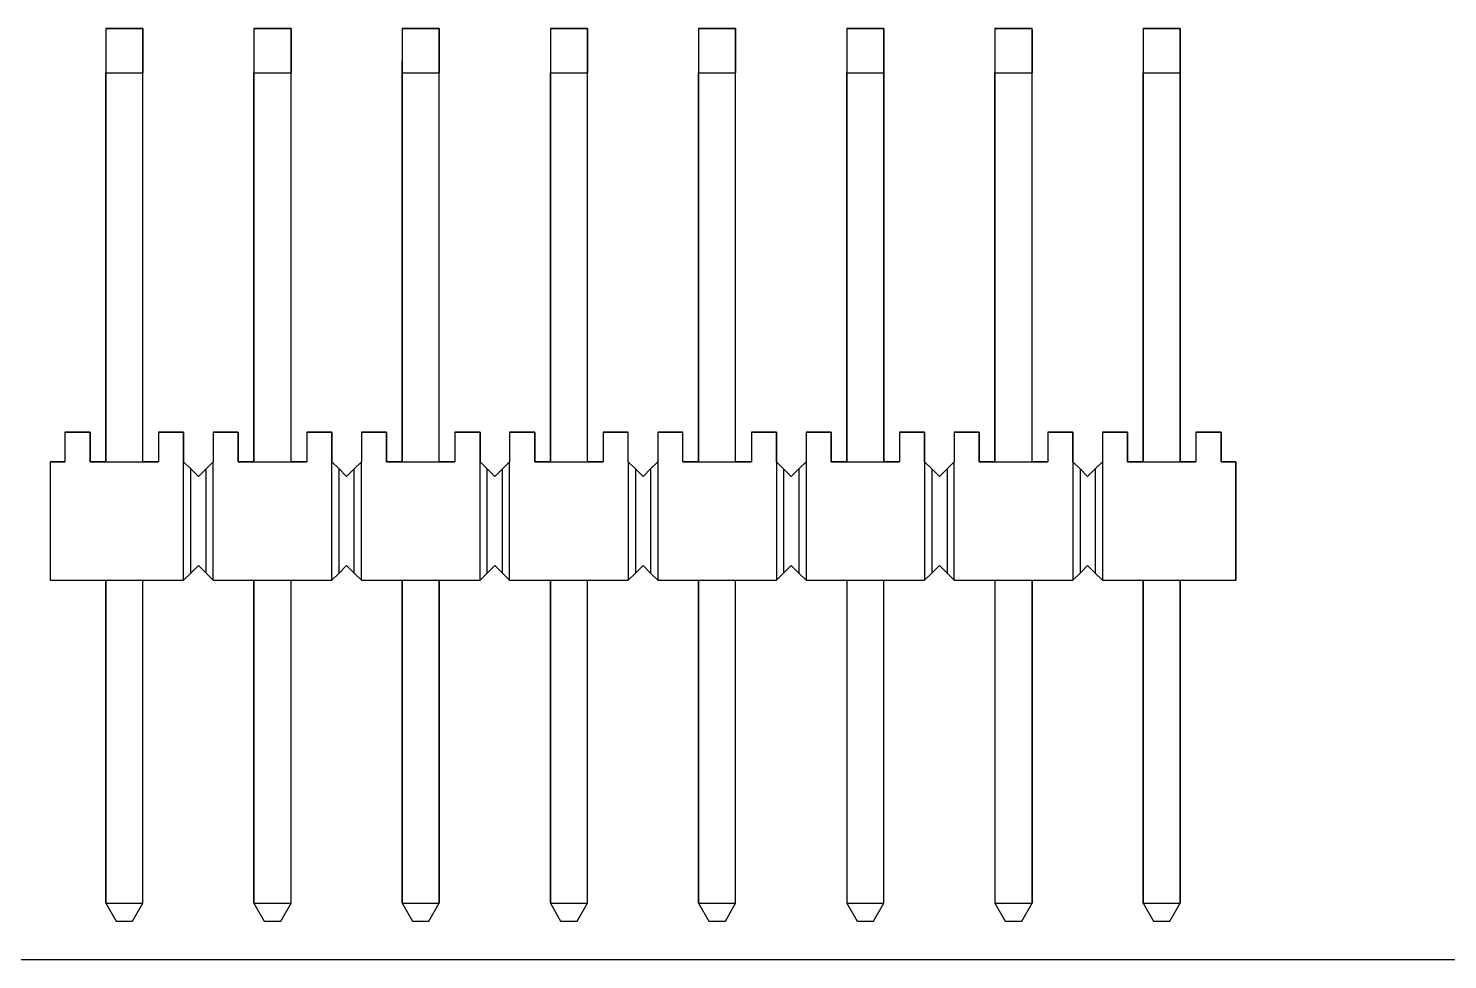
# Model space of a CAD drawing. Header units: inches. Extents: x -969 to 2045, y -594 to 12.
# Drawn here: x 1218.98 to 1243.3, y -302.13 to -286.16 of the extents above; entities that cross this region are included whole.
import ezdxf

# ---------------------------------------------------------------- set-up
doc = ezdxf.new("R2010")
doc.units = ezdxf.units.IN
doc.header["$MEASUREMENT"] = 0

msp = doc.modelspace()

# ---------------------------------------------------------------- linework, layer by layer
at = {"color": 7, "lineweight": 30}
for p, q in [((1220.938, -286.161), (1220.303, -286.161)), ((1220.303, -286.161), (1220.303, -286.923)), ((1220.303, -286.161), (1220.303, -286.187)), ((1220.303, -286.161), (1220.938, -286.161)), ((1220.938, -286.161), (1220.303, -286.161)), ((1220.303, -286.161), (1220.303, -286.923)), ((1220.303, -286.161), (1220.303, -286.187)), ((1220.303, -286.161), (1220.938, -286.161)), ((1220.303, -286.187), (1220.303, -286.263)), ((1220.303, -286.187), (1220.303, -286.263)), ((1220.303, -286.263), (1220.303, -286.385)), ((1220.303, -286.263), (1220.303, -286.385)), ((1220.938, -286.923), (1220.938, -286.161)), ((1220.938, -286.161), (1220.938, -286.187)), ((1220.938, -286.923), (1220.938, -286.161)), ((1220.938, -286.161), (1220.938, -286.187)), ((1220.938, -286.187), (1220.938, -286.263)), ((1220.938, -286.187), (1220.938, -286.263)), ((1220.938, -286.263), (1220.938, -286.385)), ((1220.938, -286.263), (1220.938, -286.385)), ((1223.478, -286.161), (1222.843, -286.161)), ((1222.843, -286.161), (1222.843, -286.923)), ((1222.843, -286.161), (1223.478, -286.161)), ((1222.843, -286.161), (1222.843, -286.187)), ((1223.478, -286.161), (1222.843, -286.161)), ((1222.843, -286.161), (1222.843, -286.923)), ((1222.843, -286.161), (1223.478, -286.161)), ((1222.843, -286.161), (1222.843, -286.187)), ((1222.843, -286.187), (1222.843, -286.263)), ((1222.843, -286.187), (1222.843, -286.263)), ((1222.843, -286.263), (1222.843, -286.385)), ((1222.843, -286.263), (1222.843, -286.385)), ((1223.478, -286.923), (1223.478, -286.161)), ((1223.478, -286.161), (1223.478, -286.187)), ((1223.478, -286.923), (1223.478, -286.161)), ((1223.478, -286.161), (1223.478, -286.187)), ((1223.478, -286.187), (1223.478, -286.263)), ((1223.478, -286.187), (1223.478, -286.263)), ((1223.478, -286.263), (1223.478, -286.385)), ((1223.478, -286.263), (1223.478, -286.385)), ((1226.018, -286.161), (1225.383, -286.161)), ((1225.383, -286.161), (1225.383, -286.726)), ((1225.383, -286.161), (1226.018, -286.161)), ((1225.383, -286.161), (1225.383, -286.187)), ((1226.018, -286.161), (1225.383, -286.161)), ((1225.383, -286.161), (1225.383, -286.726)), ((1225.383, -286.161), (1226.018, -286.161)), ((1225.383, -286.161), (1225.383, -286.187)), ((1225.383, -286.187), (1225.383, -286.263)), ((1225.383, -286.187), (1225.383, -286.263)), ((1225.383, -286.263), (1225.383, -286.385)), ((1225.383, -286.263), (1225.383, -286.385)), ((1226.018, -286.923), (1226.018, -286.161)), ((1226.018, -286.161), (1226.018, -286.187)), ((1226.018, -286.923), (1226.018, -286.161)), ((1226.018, -286.161), (1226.018, -286.187)), ((1226.018, -286.187), (1226.018, -286.263)), ((1226.018, -286.187), (1226.018, -286.263)), ((1226.018, -286.263), (1226.018, -286.385)), ((1226.018, -286.263), (1226.018, -286.385)), ((1228.558, -286.161), (1227.923, -286.161)), ((1227.923, -286.161), (1227.923, -286.923)), ((1227.923, -286.161), (1228.558, -286.161)), ((1227.923, -286.161), (1227.923, -286.187)), ((1228.558, -286.161), (1227.923, -286.161)), ((1227.923, -286.161), (1227.923, -286.923)), ((1227.923, -286.161), (1228.558, -286.161)), ((1227.923, -286.161), (1227.923, -286.187)), ((1227.923, -286.187), (1227.923, -286.263)), ((1227.923, -286.187), (1227.923, -286.263)), ((1227.923, -286.263), (1227.923, -286.385)), ((1227.923, -286.263), (1227.923, -286.385)), ((1228.558, -286.923), (1228.558, -286.161)), ((1228.558, -286.161), (1228.558, -286.187)), ((1228.558, -286.923), (1228.558, -286.161)), ((1228.558, -286.161), (1228.558, -286.187)), ((1228.558, -286.187), (1228.558, -286.263)), ((1228.558, -286.187), (1228.558, -286.263)), ((1228.558, -286.263), (1228.558, -286.385)), ((1228.558, -286.263), (1228.558, -286.385)), ((1231.098, -286.161), (1230.463, -286.161)), ((1230.463, -286.161), (1230.463, -286.923)), ((1230.463, -286.161), (1231.098, -286.161)), ((1230.463, -286.161), (1230.463, -286.187)), ((1231.098, -286.161), (1230.463, -286.161)), ((1230.463, -286.161), (1230.463, -286.923)), ((1230.463, -286.161), (1231.098, -286.161)), ((1230.463, -286.161), (1230.463, -286.187)), ((1230.463, -286.187), (1230.463, -286.542)), ((1230.463, -286.187), (1230.463, -286.263)), ((1230.463, -286.187), (1230.463, -286.542)), ((1230.463, -286.187), (1230.463, -286.263)), ((1230.463, -286.263), (1230.463, -286.385)), ((1230.463, -286.263), (1230.463, -286.385)), ((1231.098, -286.923), (1231.098, -286.161)), ((1231.098, -286.161), (1231.098, -286.187)), ((1231.098, -286.923), (1231.098, -286.161)), ((1231.098, -286.161), (1231.098, -286.187)), ((1231.098, -286.187), (1231.098, -286.263)), ((1231.098, -286.187), (1231.098, -286.542)), ((1231.098, -286.187), (1231.098, -286.263)), ((1231.098, -286.187), (1231.098, -286.542)), ((1231.098, -286.263), (1231.098, -286.385)), ((1231.098, -286.263), (1231.098, -286.385)), ((1233.638, -286.161), (1233.003, -286.161)), ((1233.003, -286.161), (1233.003, -286.923)), ((1233.003, -286.161), (1233.638, -286.161)), ((1233.003, -286.161), (1233.003, -286.187)), ((1233.638, -286.161), (1233.003, -286.161)), ((1233.003, -286.161), (1233.003, -286.923)), ((1233.003, -286.161), (1233.638, -286.161)), ((1233.003, -286.161), (1233.003, -286.187)), ((1233.003, -286.187), (1233.003, -286.263)), ((1233.003, -286.187), (1233.003, -286.263)), ((1233.003, -286.263), (1233.003, -286.385)), ((1233.003, -286.263), (1233.003, -286.385)), ((1233.638, -286.923), (1233.638, -286.161)), ((1233.638, -286.161), (1233.638, -286.187)), ((1233.638, -286.923), (1233.638, -286.161)), ((1233.638, -286.161), (1233.638, -286.187)), ((1233.638, -286.187), (1233.638, -286.263)), ((1233.638, -286.187), (1233.638, -286.263)), ((1233.638, -286.263), (1233.638, -286.385)), ((1233.638, -286.263), (1233.638, -286.385)), ((1236.178, -286.161), (1235.543, -286.161)), ((1235.543, -286.161), (1235.543, -286.923)), ((1235.543, -286.161), (1236.178, -286.161)), ((1235.543, -286.161), (1235.543, -286.187)), ((1236.178, -286.161), (1235.543, -286.161)), ((1235.543, -286.161), (1235.543, -286.923)), ((1235.543, -286.161), (1236.178, -286.161)), ((1235.543, -286.161), (1235.543, -286.187)), ((1235.543, -286.187), (1235.543, -286.263)), ((1235.543, -286.187), (1235.543, -286.263)), ((1235.543, -286.263), (1235.543, -286.385)), ((1235.543, -286.263), (1235.543, -286.385)), ((1236.178, -286.187), (1236.178, -286.161)), ((1236.178, -286.187), (1236.178, -286.161)), ((1236.178, -286.187), (1236.178, -286.161)), ((1236.178, -286.187), (1236.178, -286.161)), ((1236.178, -286.923), (1236.178, -286.187)), ((1236.178, -286.187), (1236.178, -286.263)), ((1236.178, -286.923), (1236.178, -286.187)), ((1236.178, -286.187), (1236.178, -286.263)), ((1236.178, -286.263), (1236.178, -286.385)), ((1236.178, -286.263), (1236.178, -286.385)), ((1238.718, -286.161), (1238.083, -286.161)), ((1238.083, -286.161), (1238.083, -286.923)), ((1238.083, -286.161), (1238.718, -286.161)), ((1238.083, -286.161), (1238.083, -286.187)), ((1238.718, -286.161), (1238.083, -286.161)), ((1238.083, -286.161), (1238.083, -286.923)), ((1238.083, -286.161), (1238.718, -286.161)), ((1238.083, -286.161), (1238.083, -286.187)), ((1238.083, -286.187), (1238.083, -286.263)), ((1238.083, -286.187), (1238.083, -286.263)), ((1238.083, -286.263), (1238.083, -286.385)), ((1238.083, -286.263), (1238.083, -286.385)), ((1238.718, -286.923), (1238.718, -286.161)), ((1238.718, -286.161), (1238.718, -286.187)), ((1238.718, -286.923), (1238.718, -286.161)), ((1238.718, -286.161), (1238.718, -286.187)), ((1238.718, -286.187), (1238.718, -286.263)), ((1238.718, -286.187), (1238.718, -286.263)), ((1238.718, -286.263), (1238.718, -286.385)), ((1238.718, -286.263), (1238.718, -286.385)), ((1220.303, -286.385), (1220.303, -286.542)), ((1220.303, -286.385), (1220.303, -286.542)), ((1220.938, -286.385), (1220.938, -286.542)), ((1220.938, -286.385), (1220.938, -286.542)), ((1222.843, -286.385), (1222.843, -286.542)), ((1222.843, -286.385), (1222.843, -286.542)), ((1223.478, -286.385), (1223.478, -286.542)), ((1223.478, -286.385), (1223.478, -286.542)), ((1225.383, -286.385), (1225.383, -286.542)), ((1225.383, -286.385), (1225.383, -286.542)), ((1226.018, -286.385), (1226.018, -286.542)), ((1226.018, -286.385), (1226.018, -286.542)), ((1227.923, -286.385), (1227.923, -286.542)), ((1227.923, -286.385), (1227.923, -286.542)), ((1228.558, -286.385), (1228.558, -286.542)), ((1228.558, -286.385), (1228.558, -286.542)), ((1230.463, -286.385), (1230.463, -286.542)), ((1230.463, -286.385), (1230.463, -286.542)), ((1231.098, -286.385), (1231.098, -286.542)), ((1231.098, -286.385), (1231.098, -286.542)), ((1233.003, -286.385), (1233.003, -286.542)), ((1233.003, -286.385), (1233.003, -286.542)), ((1233.638, -286.385), (1233.638, -286.542)), ((1233.638, -286.385), (1233.638, -286.542)), ((1235.543, -286.385), (1235.543, -286.542)), ((1235.543, -286.385), (1235.543, -286.542)), ((1236.178, -286.385), (1236.178, -286.542)), ((1236.178, -286.385), (1236.178, -286.542)), ((1238.083, -286.385), (1238.083, -286.542)), ((1238.083, -286.385), (1238.083, -286.542)), ((1238.718, -286.385), (1238.718, -286.542)), ((1238.718, -286.385), (1238.718, -286.542)), ((1220.303, -286.542), (1220.303, -286.726)), ((1220.303, -286.542), (1220.303, -286.726)), ((1220.303, -286.726), (1220.303, -286.923)), ((1220.303, -286.726), (1220.303, -286.923)), ((1220.938, -286.542), (1220.938, -286.726)), ((1220.938, -286.542), (1220.938, -286.726)), ((1220.938, -286.726), (1220.938, -286.923)), ((1220.938, -286.726), (1220.938, -286.923)), ((1222.843, -286.542), (1222.843, -286.726)), ((1222.843, -286.542), (1222.843, -286.726)), ((1222.843, -286.726), (1222.843, -286.923)), ((1222.843, -286.726), (1222.843, -286.923)), ((1223.478, -286.542), (1223.478, -286.726)), ((1223.478, -286.542), (1223.478, -286.726)), ((1223.478, -286.726), (1223.478, -286.923)), ((1223.478, -286.726), (1223.478, -286.923)), ((1225.383, -286.542), (1225.383, -286.726)), ((1225.383, -286.542), (1225.383, -286.726)), ((1225.383, -286.726), (1225.383, -286.923)), ((1225.383, -286.923), (1225.383, -286.726)), ((1225.383, -286.726), (1225.383, -286.923)), ((1225.383, -286.923), (1225.383, -286.726)), ((1226.018, -286.542), (1226.018, -286.726)), ((1226.018, -286.542), (1226.018, -286.726)), ((1226.018, -286.726), (1226.018, -286.923)), ((1226.018, -286.726), (1226.018, -286.923)), ((1227.923, -286.542), (1227.923, -286.726)), ((1227.923, -286.542), (1227.923, -286.726)), ((1227.923, -286.726), (1227.923, -286.923)), ((1227.923, -286.726), (1227.923, -286.923)), ((1228.558, -286.542), (1228.558, -286.726)), ((1228.558, -286.542), (1228.558, -286.726)), ((1228.558, -286.726), (1228.558, -286.923)), ((1228.558, -286.726), (1228.558, -286.923)), ((1230.463, -286.542), (1230.463, -286.726)), ((1230.463, -286.542), (1230.463, -286.726)), ((1230.463, -286.726), (1230.463, -286.923)), ((1230.463, -286.726), (1230.463, -286.923)), ((1231.098, -286.542), (1231.098, -286.726)), ((1231.098, -286.542), (1231.098, -286.726)), ((1231.098, -286.726), (1231.098, -286.923)), ((1231.098, -286.726), (1231.098, -286.923)), ((1233.003, -286.542), (1233.003, -286.726)), ((1233.003, -286.542), (1233.003, -286.726)), ((1233.003, -286.726), (1233.003, -286.923)), ((1233.003, -286.726), (1233.003, -286.923)), ((1233.638, -286.542), (1233.638, -286.726)), ((1233.638, -286.542), (1233.638, -286.726)), ((1233.638, -286.726), (1233.638, -286.923)), ((1233.638, -286.726), (1233.638, -286.923)), ((1235.543, -286.542), (1235.543, -286.726)), ((1235.543, -286.542), (1235.543, -286.726)), ((1235.543, -286.726), (1235.543, -286.923)), ((1235.543, -286.726), (1235.543, -286.923)), ((1236.178, -286.542), (1236.178, -286.726)), ((1236.178, -286.542), (1236.178, -286.726)), ((1236.178, -286.726), (1236.178, -286.923)), ((1236.178, -286.726), (1236.178, -286.923)), ((1238.083, -286.542), (1238.083, -286.726)), ((1238.083, -286.542), (1238.083, -286.726)), ((1238.083, -286.726), (1238.083, -286.923)), ((1238.083, -286.726), (1238.083, -286.923)), ((1238.718, -286.542), (1238.718, -286.726)), ((1238.718, -286.542), (1238.718, -286.726)), ((1238.718, -286.726), (1238.718, -286.923)), ((1238.718, -286.726), (1238.718, -286.923)), ((1220.303, -286.923), (1220.303, -293.591)), ((1220.303, -293.591), (1220.303, -286.923)), ((1220.303, -286.923), (1220.938, -286.923)), ((1220.303, -286.923), (1220.303, -293.591)), ((1220.303, -293.591), (1220.303, -286.923)), ((1220.303, -286.923), (1220.938, -286.923)), ((1220.938, -293.591), (1220.938, -286.923)), ((1220.938, -293.591), (1220.938, -286.923)), ((1220.938, -293.591), (1220.938, -286.923)), ((1220.938, -293.591), (1220.938, -286.923)), ((1222.843, -286.923), (1222.843, -293.591)), ((1222.843, -293.591), (1222.843, -286.923)), ((1222.843, -286.923), (1223.478, -286.923)), ((1222.843, -286.923), (1222.843, -293.591)), ((1222.843, -293.591), (1222.843, -286.923)), ((1222.843, -286.923), (1223.478, -286.923)), ((1223.478, -293.591), (1223.478, -286.923)), ((1223.478, -293.591), (1223.478, -286.923)), ((1223.478, -293.591), (1223.478, -286.923)), ((1223.478, -293.591), (1223.478, -286.923)), ((1225.383, -286.923), (1225.383, -293.591)), ((1225.383, -293.591), (1225.383, -286.923)), ((1225.383, -286.923), (1226.018, -286.923)), ((1225.383, -286.923), (1225.383, -293.591)), ((1225.383, -293.591), (1225.383, -286.923)), ((1225.383, -286.923), (1226.018, -286.923)), ((1226.018, -293.591), (1226.018, -286.923)), ((1226.018, -293.591), (1226.018, -286.923)), ((1226.018, -293.591), (1226.018, -286.923)), ((1226.018, -293.591), (1226.018, -286.923)), ((1227.923, -286.923), (1227.923, -293.591)), ((1227.923, -293.591), (1227.923, -286.923)), ((1227.923, -286.923), (1228.558, -286.923)), ((1227.923, -286.923), (1227.923, -293.591)), ((1227.923, -293.591), (1227.923, -286.923)), ((1227.923, -286.923), (1228.558, -286.923)), ((1228.558, -293.591), (1228.558, -286.923)), ((1228.558, -293.591), (1228.558, -286.923)), ((1228.558, -293.591), (1228.558, -286.923)), ((1228.558, -293.591), (1228.558, -286.923)), ((1230.463, -286.923), (1230.463, -293.591)), ((1230.463, -293.591), (1230.463, -286.923)), ((1230.463, -286.923), (1231.098, -286.923)), ((1230.463, -286.923), (1230.463, -293.591)), ((1230.463, -293.591), (1230.463, -286.923)), ((1230.463, -286.923), (1231.098, -286.923)), ((1231.098, -293.591), (1231.098, -286.923)), ((1231.098, -293.591), (1231.098, -286.923)), ((1231.098, -293.591), (1231.098, -286.923)), ((1231.098, -293.591), (1231.098, -286.923)), ((1233.003, -286.923), (1233.003, -293.591)), ((1233.003, -293.591), (1233.003, -286.923)), ((1233.003, -286.923), (1233.638, -286.923)), ((1233.003, -286.923), (1233.003, -293.591)), ((1233.003, -293.591), (1233.003, -286.923)), ((1233.003, -286.923), (1233.638, -286.923)), ((1233.638, -293.591), (1233.638, -286.923)), ((1233.638, -286.923), (1233.638, -293.591)), ((1233.638, -293.591), (1233.638, -286.923)), ((1233.638, -286.923), (1233.638, -293.591)), ((1235.543, -286.923), (1235.543, -293.591)), ((1235.543, -293.591), (1235.543, -286.923)), ((1235.543, -286.923), (1236.178, -286.923)), ((1235.543, -286.923), (1235.543, -293.591)), ((1235.543, -293.591), (1235.543, -286.923)), ((1235.543, -286.923), (1236.178, -286.923)), ((1236.178, -293.591), (1236.178, -286.923)), ((1236.178, -293.591), (1236.178, -286.923)), ((1236.178, -293.591), (1236.178, -286.923)), ((1236.178, -293.591), (1236.178, -286.923)), ((1238.083, -286.923), (1238.083, -293.591)), ((1238.083, -293.591), (1238.083, -286.923)), ((1238.083, -286.923), (1238.718, -286.923)), ((1238.083, -286.923), (1238.083, -293.591)), ((1238.083, -293.591), (1238.083, -286.923)), ((1238.083, -286.923), (1238.718, -286.923)), ((1238.718, -293.591), (1238.718, -286.923)), ((1238.718, -286.923), (1238.718, -293.591)), ((1238.718, -293.591), (1238.718, -286.923)), ((1238.718, -286.923), (1238.718, -293.591)), ((1220.034, -293.083), (1219.602, -293.083)), ((1219.602, -293.083), (1219.602, -293.591)), ((1219.602, -293.083), (1220.034, -293.083)), ((1219.602, -293.083), (1219.602, -293.591)), ((1220.034, -293.083), (1219.602, -293.083)), ((1219.602, -293.083), (1219.602, -293.591)), ((1219.602, -293.083), (1220.034, -293.083)), ((1219.602, -293.083), (1219.602, -293.591)), ((1220.034, -293.591), (1220.034, -293.083)), ((1220.034, -293.083), (1220.034, -293.591)), ((1220.034, -293.591), (1220.034, -293.083)), ((1220.034, -293.083), (1220.034, -293.591)), ((1221.637, -293.083), (1221.208, -293.083)), ((1221.208, -293.083), (1221.208, -293.591)), ((1221.208, -293.083), (1221.208, -293.591)), ((1221.208, -293.083), (1221.637, -293.083)), ((1221.637, -293.083), (1221.208, -293.083)), ((1221.208, -293.083), (1221.208, -293.591)), ((1221.208, -293.083), (1221.208, -293.591)), ((1221.208, -293.083), (1221.637, -293.083)), ((1221.637, -293.591), (1221.637, -293.083)), ((1221.637, -293.083), (1221.637, -293.591)), ((1221.637, -293.591), (1221.637, -293.083)), ((1221.637, -293.083), (1221.637, -293.591)), ((1222.574, -293.083), (1222.145, -293.083)), ((1222.145, -293.083), (1222.145, -293.591)), ((1222.145, -293.083), (1222.145, -293.591)), ((1222.145, -293.083), (1222.574, -293.083)), ((1222.574, -293.083), (1222.145, -293.083)), ((1222.145, -293.083), (1222.145, -293.591)), ((1222.145, -293.083), (1222.145, -293.591)), ((1222.145, -293.083), (1222.574, -293.083)), ((1222.574, -293.591), (1222.574, -293.083)), ((1222.574, -293.083), (1222.574, -293.591)), ((1222.574, -293.591), (1222.574, -293.083)), ((1222.574, -293.083), (1222.574, -293.591)), ((1224.177, -293.083), (1223.748, -293.083)), ((1223.748, -293.083), (1223.748, -293.591)), ((1223.748, -293.083), (1224.177, -293.083)), ((1223.748, -293.083), (1223.748, -293.591)), ((1224.177, -293.083), (1223.748, -293.083)), ((1223.748, -293.083), (1223.748, -293.591)), ((1223.748, -293.083), (1224.177, -293.083)), ((1223.748, -293.083), (1223.748, -293.591)), ((1224.177, -293.591), (1224.177, -293.083)), ((1224.177, -293.083), (1224.177, -293.591)), ((1224.177, -293.591), (1224.177, -293.083)), ((1224.177, -293.083), (1224.177, -293.591)), ((1225.114, -293.083), (1224.685, -293.083)), ((1224.685, -293.083), (1224.685, -293.591)), ((1224.685, -293.083), (1224.685, -293.591)), ((1224.685, -293.083), (1225.114, -293.083)), ((1225.114, -293.083), (1224.685, -293.083)), ((1224.685, -293.083), (1224.685, -293.591)), ((1224.685, -293.083), (1224.685, -293.591)), ((1224.685, -293.083), (1225.114, -293.083)), ((1225.114, -293.591), (1225.114, -293.083)), ((1225.114, -293.083), (1225.114, -293.591)), ((1225.114, -293.591), (1225.114, -293.083)), ((1225.114, -293.083), (1225.114, -293.591)), ((1226.717, -293.083), (1226.288, -293.083)), ((1226.288, -293.083), (1226.288, -293.591)), ((1226.288, -293.083), (1226.717, -293.083)), ((1226.288, -293.083), (1226.288, -293.591)), ((1226.717, -293.083), (1226.288, -293.083)), ((1226.288, -293.083), (1226.288, -293.591)), ((1226.288, -293.083), (1226.717, -293.083)), ((1226.288, -293.083), (1226.288, -293.591)), ((1226.717, -293.591), (1226.717, -293.083)), ((1226.717, -293.083), (1226.717, -293.591)), ((1226.717, -293.591), (1226.717, -293.083)), ((1226.717, -293.083), (1226.717, -293.591)), ((1227.654, -293.083), (1227.225, -293.083)), ((1227.225, -293.083), (1227.225, -293.591)), ((1227.225, -293.083), (1227.225, -293.591)), ((1227.225, -293.083), (1227.654, -293.083)), ((1227.654, -293.083), (1227.225, -293.083)), ((1227.225, -293.083), (1227.225, -293.591)), ((1227.225, -293.083), (1227.225, -293.591)), ((1227.225, -293.083), (1227.654, -293.083)), ((1227.654, -293.591), (1227.654, -293.083)), ((1227.654, -293.083), (1227.654, -293.591)), ((1227.654, -293.591), (1227.654, -293.083)), ((1227.654, -293.083), (1227.654, -293.591)), ((1229.257, -293.083), (1228.828, -293.083)), ((1228.828, -293.083), (1228.828, -293.591)), ((1228.828, -293.083), (1229.257, -293.083)), ((1228.828, -293.083), (1228.828, -293.591)), ((1229.257, -293.083), (1228.828, -293.083)), ((1228.828, -293.083), (1228.828, -293.591)), ((1228.828, -293.083), (1229.257, -293.083)), ((1228.828, -293.083), (1228.828, -293.591)), ((1229.257, -293.591), (1229.257, -293.083)), ((1229.257, -293.591), (1229.257, -293.083)), ((1229.257, -293.591), (1229.257, -293.083)), ((1229.257, -293.591), (1229.257, -293.083)), ((1230.194, -293.083), (1229.765, -293.083)), ((1229.765, -293.083), (1229.765, -293.591)), ((1229.765, -293.083), (1230.194, -293.083)), ((1229.765, -293.083), (1229.765, -293.591)), ((1230.194, -293.083), (1229.765, -293.083)), ((1229.765, -293.083), (1229.765, -293.591)), ((1229.765, -293.083), (1230.194, -293.083)), ((1229.765, -293.083), (1229.765, -293.591)), ((1230.194, -293.591), (1230.194, -293.083)), ((1230.194, -293.591), (1230.194, -293.083)), ((1230.194, -293.591), (1230.194, -293.083)), ((1230.194, -293.591), (1230.194, -293.083)), ((1231.797, -293.083), (1231.368, -293.083)), ((1231.368, -293.083), (1231.368, -293.591)), ((1231.368, -293.083), (1231.797, -293.083)), ((1231.368, -293.083), (1231.368, -293.591)), ((1231.797, -293.083), (1231.368, -293.083)), ((1231.368, -293.083), (1231.368, -293.591)), ((1231.368, -293.083), (1231.797, -293.083)), ((1231.368, -293.083), (1231.368, -293.591)), ((1231.797, -293.591), (1231.797, -293.083)), ((1231.797, -293.083), (1231.797, -293.591)), ((1231.797, -293.591), (1231.797, -293.083)), ((1231.797, -293.083), (1231.797, -293.591)), ((1232.734, -293.083), (1232.305, -293.083)), ((1232.305, -293.083), (1232.305, -293.591)), ((1232.305, -293.083), (1232.734, -293.083)), ((1232.305, -293.083), (1232.305, -293.591)), ((1232.734, -293.083), (1232.305, -293.083)), ((1232.305, -293.083), (1232.305, -293.591)), ((1232.305, -293.083), (1232.734, -293.083)), ((1232.305, -293.083), (1232.305, -293.591)), ((1232.734, -293.591), (1232.734, -293.083)), ((1232.734, -293.083), (1232.734, -293.591)), ((1232.734, -293.591), (1232.734, -293.083)), ((1232.734, -293.083), (1232.734, -293.591)), ((1234.337, -293.083), (1233.908, -293.083)), ((1233.908, -293.083), (1233.908, -293.591)), ((1233.908, -293.083), (1234.337, -293.083)), ((1233.908, -293.083), (1233.908, -293.591)), ((1234.337, -293.083), (1233.908, -293.083)), ((1233.908, -293.083), (1233.908, -293.591)), ((1233.908, -293.083), (1234.337, -293.083)), ((1233.908, -293.083), (1233.908, -293.591)), ((1234.337, -293.591), (1234.337, -293.083)), ((1234.337, -293.083), (1234.337, -293.591)), ((1234.337, -293.591), (1234.337, -293.083)), ((1234.337, -293.083), (1234.337, -293.591)), ((1235.274, -293.083), (1234.845, -293.083)), ((1234.845, -293.083), (1234.845, -293.591)), ((1234.845, -293.083), (1235.274, -293.083)), ((1234.845, -293.083), (1234.845, -293.591)), ((1235.274, -293.083), (1234.845, -293.083)), ((1234.845, -293.083), (1234.845, -293.591)), ((1234.845, -293.083), (1235.274, -293.083)), ((1234.845, -293.083), (1234.845, -293.591)), ((1235.274, -293.591), (1235.274, -293.083)), ((1235.274, -293.083), (1235.274, -293.591)), ((1235.274, -293.591), (1235.274, -293.083)), ((1235.274, -293.083), (1235.274, -293.591)), ((1236.877, -293.083), (1236.448, -293.083)), ((1236.448, -293.083), (1236.448, -293.591)), ((1236.448, -293.083), (1236.877, -293.083)), ((1236.448, -293.083), (1236.448, -293.591)), ((1236.877, -293.083), (1236.448, -293.083)), ((1236.448, -293.083), (1236.448, -293.591)), ((1236.448, -293.083), (1236.877, -293.083)), ((1236.448, -293.083), (1236.448, -293.591)), ((1236.877, -293.591), (1236.877, -293.083)), ((1236.877, -293.083), (1236.877, -293.591)), ((1236.877, -293.591), (1236.877, -293.083)), ((1236.877, -293.083), (1236.877, -293.591)), ((1237.814, -293.083), (1237.385, -293.083)), ((1237.385, -293.083), (1237.385, -293.591)), ((1237.385, -293.083), (1237.814, -293.083)), ((1237.385, -293.083), (1237.385, -293.591)), ((1237.814, -293.083), (1237.385, -293.083)), ((1237.385, -293.083), (1237.385, -293.591)), ((1237.385, -293.083), (1237.814, -293.083)), ((1237.385, -293.083), (1237.385, -293.591)), ((1237.814, -293.591), (1237.814, -293.083)), ((1237.814, -293.083), (1237.814, -293.591)), ((1237.814, -293.591), (1237.814, -293.083)), ((1237.814, -293.083), (1237.814, -293.591)), ((1239.42, -293.083), (1238.988, -293.083)), ((1238.988, -293.083), (1238.988, -293.591)), ((1238.988, -293.083), (1238.988, -293.591)), ((1238.988, -293.083), (1239.42, -293.083)), ((1239.42, -293.083), (1238.988, -293.083)), ((1238.988, -293.083), (1238.988, -293.591)), ((1238.988, -293.083), (1238.988, -293.591)), ((1238.988, -293.083), (1239.42, -293.083)), ((1239.42, -293.591), (1239.42, -293.083)), ((1239.42, -293.083), (1239.42, -293.591)), ((1239.42, -293.591), (1239.42, -293.083)), ((1239.42, -293.083), (1239.42, -293.591)), ((1219.351, -293.591), (1219.351, -295.623)), ((1219.602, -293.591), (1219.351, -293.591)), ((1219.351, -293.591), (1219.602, -293.591)), ((1219.351, -293.591), (1219.351, -295.623)), ((1219.351, -293.591), (1219.351, -295.623)), ((1219.602, -293.591), (1219.351, -293.591)), ((1219.351, -293.591), (1219.602, -293.591)), ((1219.351, -293.591), (1219.351, -295.623)), ((1220.303, -293.591), (1220.034, -293.591)), ((1220.034, -293.591), (1221.208, -293.591)), ((1220.303, -293.591), (1220.034, -293.591)), ((1220.034, -293.591), (1221.208, -293.591)), ((1221.208, -293.591), (1220.938, -293.591)), ((1221.208, -293.591), (1220.938, -293.591)), ((1221.761, -293.715), (1221.637, -293.591)), ((1221.637, -295.623), (1221.637, -293.591)), ((1221.637, -293.591), (1221.761, -293.715)), ((1221.761, -293.715), (1221.637, -293.591)), ((1221.637, -295.623), (1221.637, -293.591)), ((1221.637, -293.591), (1221.761, -293.715)), ((1221.891, -293.845), (1221.761, -293.715)), ((1221.761, -293.715), (1221.891, -293.845)), ((1221.761, -295.499), (1221.761, -293.715)), ((1221.891, -293.845), (1221.761, -293.715)), ((1221.761, -293.715), (1221.891, -293.845)), ((1221.761, -295.499), (1221.761, -293.715)), ((1222.021, -293.715), (1221.891, -293.845)), ((1221.891, -293.845), (1222.021, -293.715)), ((1222.021, -293.715), (1221.891, -293.845)), ((1221.891, -293.845), (1222.021, -293.715)), ((1222.145, -293.591), (1222.021, -293.715)), ((1222.021, -293.715), (1222.145, -293.591)), ((1222.145, -293.591), (1222.021, -293.715)), ((1222.021, -293.715), (1222.145, -293.591)), ((1222.021, -295.499), (1222.021, -293.715)), ((1222.021, -295.499), (1222.021, -293.715)), ((1222.145, -295.623), (1222.145, -293.591)), ((1222.145, -295.623), (1222.145, -293.591)), ((1222.843, -293.591), (1222.574, -293.591)), ((1222.574, -293.591), (1223.748, -293.591)), ((1222.843, -293.591), (1222.574, -293.591)), ((1222.574, -293.591), (1223.748, -293.591)), ((1223.748, -293.591), (1223.478, -293.591)), ((1223.748, -293.591), (1223.478, -293.591)), ((1224.301, -293.715), (1224.177, -293.591)), ((1224.177, -295.623), (1224.177, -293.591)), ((1224.177, -293.591), (1224.301, -293.715)), ((1224.301, -293.715), (1224.177, -293.591)), ((1224.177, -295.623), (1224.177, -293.591)), ((1224.177, -293.591), (1224.301, -293.715)), ((1224.431, -293.845), (1224.301, -293.715)), ((1224.301, -293.715), (1224.431, -293.845)), ((1224.301, -295.499), (1224.301, -293.715)), ((1224.431, -293.845), (1224.301, -293.715)), ((1224.301, -293.715), (1224.431, -293.845)), ((1224.301, -295.499), (1224.301, -293.715)), ((1224.561, -293.715), (1224.431, -293.845)), ((1224.431, -293.845), (1224.561, -293.715)), ((1224.561, -293.715), (1224.431, -293.845)), ((1224.431, -293.845), (1224.561, -293.715)), ((1224.685, -293.591), (1224.561, -293.715)), ((1224.561, -293.715), (1224.685, -293.591)), ((1224.685, -293.591), (1224.561, -293.715)), ((1224.561, -293.715), (1224.685, -293.591)), ((1224.561, -295.499), (1224.561, -293.715)), ((1224.561, -295.499), (1224.561, -293.715)), ((1224.685, -295.623), (1224.685, -293.591)), ((1224.685, -295.623), (1224.685, -293.591)), ((1225.383, -293.591), (1225.114, -293.591)), ((1225.114, -293.591), (1226.288, -293.591)), ((1225.383, -293.591), (1225.114, -293.591)), ((1225.114, -293.591), (1226.288, -293.591)), ((1226.288, -293.591), (1226.018, -293.591)), ((1226.288, -293.591), (1226.018, -293.591)), ((1226.841, -293.715), (1226.717, -293.591)), ((1226.717, -295.623), (1226.717, -293.591)), ((1226.717, -293.591), (1226.841, -293.715)), ((1226.841, -293.715), (1226.717, -293.591)), ((1226.717, -295.623), (1226.717, -293.591)), ((1226.717, -293.591), (1226.841, -293.715)), ((1226.971, -293.845), (1226.841, -293.715)), ((1226.841, -295.499), (1226.841, -293.715)), ((1226.841, -293.715), (1226.971, -293.845)), ((1226.971, -293.845), (1226.841, -293.715)), ((1226.841, -295.499), (1226.841, -293.715)), ((1226.841, -293.715), (1226.971, -293.845)), ((1227.101, -293.715), (1226.971, -293.845)), ((1226.971, -293.845), (1227.101, -293.715)), ((1227.101, -293.715), (1226.971, -293.845)), ((1226.971, -293.845), (1227.101, -293.715)), ((1227.225, -293.591), (1227.101, -293.715)), ((1227.101, -293.715), (1227.225, -293.591)), ((1227.225, -293.591), (1227.101, -293.715)), ((1227.101, -293.715), (1227.225, -293.591)), ((1227.101, -295.499), (1227.101, -293.715)), ((1227.101, -295.499), (1227.101, -293.715)), ((1227.225, -295.623), (1227.225, -293.591)), ((1227.225, -295.623), (1227.225, -293.591)), ((1227.923, -293.591), (1227.654, -293.591)), ((1227.654, -293.591), (1228.828, -293.591)), ((1227.923, -293.591), (1227.654, -293.591)), ((1227.654, -293.591), (1228.828, -293.591)), ((1228.828, -293.591), (1228.558, -293.591)), ((1228.828, -293.591), (1228.558, -293.591)), ((1229.381, -293.715), (1229.257, -293.591)), ((1229.257, -293.591), (1229.257, -295.623)), ((1229.257, -293.591), (1229.381, -293.715)), ((1229.381, -293.715), (1229.257, -293.591)), ((1229.257, -293.591), (1229.257, -295.623)), ((1229.257, -293.591), (1229.381, -293.715)), ((1229.511, -293.845), (1229.381, -293.715)), ((1229.381, -293.715), (1229.381, -295.499)), ((1229.381, -293.715), (1229.511, -293.845)), ((1229.511, -293.845), (1229.381, -293.715)), ((1229.381, -293.715), (1229.381, -295.499)), ((1229.381, -293.715), (1229.511, -293.845)), ((1229.641, -293.715), (1229.511, -293.845)), ((1229.511, -293.845), (1229.641, -293.715)), ((1229.641, -293.715), (1229.511, -293.845)), ((1229.511, -293.845), (1229.641, -293.715)), ((1229.765, -293.591), (1229.641, -293.715)), ((1229.641, -293.715), (1229.765, -293.591)), ((1229.765, -293.591), (1229.641, -293.715)), ((1229.641, -293.715), (1229.765, -293.591)), ((1229.641, -293.715), (1229.641, -295.499)), ((1229.641, -293.715), (1229.641, -295.499)), ((1229.765, -293.591), (1229.765, -295.623)), ((1229.765, -293.591), (1229.765, -295.623)), ((1230.463, -293.591), (1230.194, -293.591)), ((1230.194, -293.591), (1231.368, -293.591)), ((1230.463, -293.591), (1230.194, -293.591)), ((1230.194, -293.591), (1231.368, -293.591)), ((1231.368, -293.591), (1231.098, -293.591)), ((1231.368, -293.591), (1231.098, -293.591)), ((1231.921, -293.715), (1231.797, -293.591)), ((1231.797, -293.591), (1231.797, -295.623)), ((1231.797, -293.591), (1231.921, -293.715)), ((1231.921, -293.715), (1231.797, -293.591)), ((1231.797, -293.591), (1231.797, -295.623)), ((1231.797, -293.591), (1231.921, -293.715)), ((1232.051, -293.845), (1231.921, -293.715)), ((1231.921, -293.715), (1231.921, -295.499)), ((1231.921, -293.715), (1232.051, -293.845)), ((1232.051, -293.845), (1231.921, -293.715)), ((1231.921, -293.715), (1231.921, -295.499)), ((1231.921, -293.715), (1232.051, -293.845)), ((1232.181, -293.715), (1232.051, -293.845)), ((1232.051, -293.845), (1232.181, -293.715)), ((1232.181, -293.715), (1232.051, -293.845)), ((1232.051, -293.845), (1232.181, -293.715)), ((1232.305, -293.591), (1232.181, -293.715)), ((1232.181, -293.715), (1232.305, -293.591)), ((1232.305, -293.591), (1232.181, -293.715)), ((1232.181, -293.715), (1232.305, -293.591)), ((1232.181, -293.715), (1232.181, -295.499)), ((1232.181, -293.715), (1232.181, -295.499)), ((1232.305, -293.591), (1232.305, -295.623)), ((1232.305, -293.591), (1232.305, -295.623)), ((1233.003, -293.591), (1232.734, -293.591)), ((1232.734, -293.591), (1233.908, -293.591)), ((1233.003, -293.591), (1232.734, -293.591)), ((1232.734, -293.591), (1233.908, -293.591)), ((1233.908, -293.591), (1233.638, -293.591)), ((1233.908, -293.591), (1233.638, -293.591)), ((1234.461, -293.715), (1234.337, -293.591)), ((1234.337, -293.591), (1234.337, -295.623)), ((1234.337, -293.591), (1234.461, -293.715)), ((1234.461, -293.715), (1234.337, -293.591)), ((1234.337, -293.591), (1234.337, -295.623)), ((1234.337, -293.591), (1234.461, -293.715)), ((1234.591, -293.845), (1234.461, -293.715)), ((1234.461, -293.715), (1234.461, -295.499)), ((1234.461, -293.715), (1234.591, -293.845)), ((1234.591, -293.845), (1234.461, -293.715)), ((1234.461, -293.715), (1234.461, -295.499)), ((1234.461, -293.715), (1234.591, -293.845)), ((1234.721, -293.715), (1234.591, -293.845)), ((1234.591, -293.845), (1234.721, -293.715)), ((1234.721, -293.715), (1234.591, -293.845)), ((1234.591, -293.845), (1234.721, -293.715)), ((1234.845, -293.591), (1234.721, -293.715)), ((1234.721, -293.715), (1234.845, -293.591)), ((1234.845, -293.591), (1234.721, -293.715)), ((1234.721, -293.715), (1234.845, -293.591)), ((1234.721, -293.715), (1234.721, -295.499)), ((1234.721, -293.715), (1234.721, -295.499)), ((1234.845, -295.623), (1234.845, -293.591)), ((1234.845, -295.623), (1234.845, -293.591)), ((1235.543, -293.591), (1235.274, -293.591)), ((1235.274, -293.591), (1236.448, -293.591)), ((1235.543, -293.591), (1235.274, -293.591)), ((1235.274, -293.591), (1236.448, -293.591)), ((1236.448, -293.591), (1236.178, -293.591)), ((1236.448, -293.591), (1236.178, -293.591)), ((1237.001, -293.715), (1236.877, -293.591)), ((1236.877, -293.591), (1236.877, -295.623)), ((1236.877, -293.591), (1237.001, -293.715)), ((1237.001, -293.715), (1236.877, -293.591)), ((1236.877, -293.591), (1236.877, -295.623)), ((1236.877, -293.591), (1237.001, -293.715)), ((1237.131, -293.845), (1237.001, -293.715)), ((1237.001, -293.715), (1237.001, -295.499)), ((1237.001, -293.715), (1237.131, -293.845)), ((1237.131, -293.845), (1237.001, -293.715)), ((1237.001, -293.715), (1237.001, -295.499)), ((1237.001, -293.715), (1237.131, -293.845)), ((1237.261, -293.715), (1237.131, -293.845)), ((1237.131, -293.845), (1237.261, -293.715)), ((1237.261, -293.715), (1237.131, -293.845)), ((1237.131, -293.845), (1237.261, -293.715)), ((1237.385, -293.591), (1237.261, -293.715)), ((1237.261, -293.715), (1237.385, -293.591)), ((1237.385, -293.591), (1237.261, -293.715)), ((1237.261, -293.715), (1237.385, -293.591)), ((1237.261, -293.715), (1237.261, -295.499)), ((1237.261, -293.715), (1237.261, -295.499)), ((1237.385, -293.591), (1237.385, -295.623)), ((1237.385, -293.591), (1237.385, -295.623)), ((1238.083, -293.591), (1237.814, -293.591)), ((1237.814, -293.591), (1238.988, -293.591)), ((1238.083, -293.591), (1237.814, -293.591)), ((1237.814, -293.591), (1238.988, -293.591)), ((1238.988, -293.591), (1238.718, -293.591)), ((1238.988, -293.591), (1238.718, -293.591)), ((1239.671, -293.591), (1239.42, -293.591)), ((1239.42, -293.591), (1239.671, -293.591)), ((1239.671, -293.591), (1239.42, -293.591)), ((1239.42, -293.591), (1239.671, -293.591)), ((1239.671, -295.623), (1239.671, -293.591)), ((1239.671, -293.591), (1239.671, -295.623)), ((1239.671, -295.623), (1239.671, -293.591)), ((1239.671, -293.591), (1239.671, -295.623)), ((1221.637, -295.623), (1221.761, -295.499)), ((1221.637, -295.623), (1221.761, -295.499)), ((1221.637, -295.623), (1221.761, -295.499)), ((1221.637, -295.623), (1221.761, -295.499)), ((1221.761, -295.499), (1221.891, -295.369)), ((1221.761, -295.499), (1221.891, -295.369)), ((1221.761, -295.499), (1221.891, -295.369)), ((1221.761, -295.499), (1221.891, -295.369)), ((1221.891, -295.369), (1222.021, -295.499)), ((1221.891, -295.369), (1222.021, -295.499)), ((1221.891, -295.369), (1222.021, -295.499)), ((1221.891, -295.369), (1222.021, -295.499)), ((1222.021, -295.499), (1222.145, -295.623)), ((1222.021, -295.499), (1222.145, -295.623)), ((1222.021, -295.499), (1222.145, -295.623)), ((1222.021, -295.499), (1222.145, -295.623)), ((1224.177, -295.623), (1224.301, -295.499)), ((1224.177, -295.623), (1224.301, -295.499)), ((1224.177, -295.623), (1224.301, -295.499)), ((1224.177, -295.623), (1224.301, -295.499)), ((1224.301, -295.499), (1224.431, -295.369)), ((1224.301, -295.499), (1224.431, -295.369)), ((1224.301, -295.499), (1224.431, -295.369)), ((1224.301, -295.499), (1224.431, -295.369)), ((1224.431, -295.369), (1224.561, -295.499)), ((1224.431, -295.369), (1224.561, -295.499)), ((1224.431, -295.369), (1224.561, -295.499)), ((1224.431, -295.369), (1224.561, -295.499)), ((1224.561, -295.499), (1224.685, -295.623)), ((1224.561, -295.499), (1224.685, -295.623)), ((1224.561, -295.499), (1224.685, -295.623)), ((1224.561, -295.499), (1224.685, -295.623)), ((1226.717, -295.623), (1226.841, -295.499)), ((1226.717, -295.623), (1226.841, -295.499)), ((1226.717, -295.623), (1226.841, -295.499)), ((1226.717, -295.623), (1226.841, -295.499)), ((1226.841, -295.499), (1226.971, -295.369)), ((1226.841, -295.499), (1226.971, -295.369)), ((1226.841, -295.499), (1226.971, -295.369)), ((1226.841, -295.499), (1226.971, -295.369)), ((1226.971, -295.369), (1227.101, -295.499)), ((1226.971, -295.369), (1227.101, -295.499)), ((1226.971, -295.369), (1227.101, -295.499)), ((1226.971, -295.369), (1227.101, -295.499)), ((1227.101, -295.499), (1227.225, -295.623)), ((1227.101, -295.499), (1227.225, -295.623)), ((1227.101, -295.499), (1227.225, -295.623)), ((1227.101, -295.499), (1227.225, -295.623)), ((1229.257, -295.623), (1229.381, -295.499)), ((1229.257, -295.623), (1229.381, -295.499)), ((1229.257, -295.623), (1229.381, -295.499)), ((1229.257, -295.623), (1229.381, -295.499)), ((1229.381, -295.499), (1229.511, -295.369)), ((1229.381, -295.499), (1229.511, -295.369)), ((1229.381, -295.499), (1229.511, -295.369)), ((1229.381, -295.499), (1229.511, -295.369)), ((1229.511, -295.369), (1229.641, -295.499)), ((1229.511, -295.369), (1229.641, -295.499)), ((1229.511, -295.369), (1229.641, -295.499)), ((1229.511, -295.369), (1229.641, -295.499)), ((1229.641, -295.499), (1229.765, -295.623)), ((1229.641, -295.499), (1229.765, -295.623)), ((1229.641, -295.499), (1229.765, -295.623)), ((1229.641, -295.499), (1229.765, -295.623)), ((1231.797, -295.623), (1231.921, -295.499)), ((1231.797, -295.623), (1231.921, -295.499)), ((1231.797, -295.623), (1231.921, -295.499)), ((1231.797, -295.623), (1231.921, -295.499)), ((1231.921, -295.499), (1232.051, -295.369)), ((1231.921, -295.499), (1232.051, -295.369)), ((1231.921, -295.499), (1232.051, -295.369)), ((1231.921, -295.499), (1232.051, -295.369)), ((1232.051, -295.369), (1232.181, -295.499)), ((1232.051, -295.369), (1232.181, -295.499)), ((1232.051, -295.369), (1232.181, -295.499)), ((1232.051, -295.369), (1232.181, -295.499)), ((1232.181, -295.499), (1232.305, -295.623)), ((1232.181, -295.499), (1232.305, -295.623)), ((1232.181, -295.499), (1232.305, -295.623)), ((1232.181, -295.499), (1232.305, -295.623)), ((1234.337, -295.623), (1234.461, -295.499)), ((1234.337, -295.623), (1234.461, -295.499)), ((1234.337, -295.623), (1234.461, -295.499)), ((1234.337, -295.623), (1234.461, -295.499)), ((1234.461, -295.499), (1234.591, -295.369)), ((1234.461, -295.499), (1234.591, -295.369)), ((1234.461, -295.499), (1234.591, -295.369)), ((1234.461, -295.499), (1234.591, -295.369)), ((1234.591, -295.369), (1234.721, -295.499)), ((1234.591, -295.369), (1234.721, -295.499)), ((1234.591, -295.369), (1234.721, -295.499)), ((1234.591, -295.369), (1234.721, -295.499)), ((1234.721, -295.499), (1234.845, -295.623)), ((1234.721, -295.499), (1234.845, -295.623)), ((1234.721, -295.499), (1234.845, -295.623)), ((1234.721, -295.499), (1234.845, -295.623)), ((1236.877, -295.623), (1237.001, -295.499)), ((1236.877, -295.623), (1237.001, -295.499)), ((1236.877, -295.623), (1237.001, -295.499)), ((1236.877, -295.623), (1237.001, -295.499)), ((1237.001, -295.499), (1237.131, -295.369)), ((1237.001, -295.499), (1237.131, -295.369)), ((1237.001, -295.499), (1237.131, -295.369)), ((1237.001, -295.499), (1237.131, -295.369)), ((1237.131, -295.369), (1237.261, -295.499)), ((1237.131, -295.369), (1237.261, -295.499)), ((1237.131, -295.369), (1237.261, -295.499)), ((1237.131, -295.369), (1237.261, -295.499)), ((1237.261, -295.499), (1237.385, -295.623)), ((1237.261, -295.499), (1237.385, -295.623)), ((1237.261, -295.499), (1237.385, -295.623)), ((1237.261, -295.499), (1237.385, -295.623)), ((1219.351, -295.623), (1220.303, -295.623)), ((1219.351, -295.623), (1221.637, -295.623)), ((1219.351, -295.623), (1220.303, -295.623)), ((1219.351, -295.623), (1221.637, -295.623)), ((1220.303, -295.623), (1220.303, -301.16)), ((1220.303, -301.16), (1220.303, -295.623)), ((1220.303, -295.623), (1220.303, -301.16)), ((1220.303, -301.16), (1220.303, -295.623)), ((1220.938, -301.16), (1220.938, -295.623)), ((1220.938, -295.623), (1221.637, -295.623)), ((1220.938, -301.16), (1220.938, -295.623)), ((1220.938, -301.16), (1220.938, -295.623)), ((1220.938, -295.623), (1221.637, -295.623)), ((1220.938, -301.16), (1220.938, -295.623)), ((1222.145, -295.623), (1222.843, -295.623)), ((1222.145, -295.623), (1224.177, -295.623)), ((1222.145, -295.623), (1222.843, -295.623)), ((1222.145, -295.623), (1224.177, -295.623)), ((1222.843, -295.623), (1222.843, -301.16)), ((1222.843, -301.16), (1222.843, -295.623)), ((1222.843, -295.623), (1222.843, -301.16)), ((1222.843, -301.16), (1222.843, -295.623)), ((1223.478, -301.16), (1223.478, -295.623)), ((1223.478, -295.623), (1224.177, -295.623)), ((1223.478, -301.16), (1223.478, -295.623)), ((1223.478, -301.16), (1223.478, -295.623)), ((1223.478, -295.623), (1224.177, -295.623)), ((1223.478, -301.16), (1223.478, -295.623)), ((1224.685, -295.623), (1225.383, -295.623)), ((1224.685, -295.623), (1226.717, -295.623)), ((1224.685, -295.623), (1225.383, -295.623)), ((1224.685, -295.623), (1226.717, -295.623)), ((1225.383, -295.623), (1225.383, -301.16)), ((1225.383, -301.16), (1225.383, -295.623)), ((1225.383, -295.623), (1225.383, -301.16)), ((1225.383, -301.16), (1225.383, -295.623)), ((1226.018, -301.16), (1226.018, -295.623)), ((1226.018, -295.623), (1226.717, -295.623)), ((1226.018, -295.623), (1226.018, -301.16)), ((1226.018, -301.16), (1226.018, -295.623)), ((1226.018, -295.623), (1226.717, -295.623)), ((1226.018, -295.623), (1226.018, -301.16)), ((1227.225, -295.623), (1227.923, -295.623)), ((1227.225, -295.623), (1229.257, -295.623)), ((1227.225, -295.623), (1227.923, -295.623)), ((1227.225, -295.623), (1229.257, -295.623)), ((1227.923, -295.623), (1227.923, -301.16)), ((1227.923, -301.16), (1227.923, -295.623)), ((1227.923, -295.623), (1227.923, -301.16)), ((1227.923, -301.16), (1227.923, -295.623)), ((1228.558, -301.16), (1228.558, -295.623)), ((1228.558, -295.623), (1229.257, -295.623)), ((1228.558, -301.16), (1228.558, -295.623)), ((1228.558, -301.16), (1228.558, -295.623)), ((1228.558, -295.623), (1229.257, -295.623)), ((1228.558, -301.16), (1228.558, -295.623)), ((1229.765, -295.623), (1230.463, -295.623)), ((1229.765, -295.623), (1231.797, -295.623)), ((1229.765, -295.623), (1230.463, -295.623)), ((1229.765, -295.623), (1231.797, -295.623)), ((1230.463, -295.623), (1230.463, -301.16)), ((1230.463, -301.16), (1230.463, -295.623)), ((1230.463, -295.623), (1230.463, -301.16)), ((1230.463, -301.16), (1230.463, -295.623)), ((1231.098, -301.16), (1231.098, -295.623)), ((1231.098, -295.623), (1231.797, -295.623)), ((1231.098, -301.16), (1231.098, -295.623)), ((1231.098, -301.16), (1231.098, -295.623)), ((1231.098, -295.623), (1231.797, -295.623)), ((1231.098, -301.16), (1231.098, -295.623)), ((1232.305, -295.623), (1233.003, -295.623)), ((1232.305, -295.623), (1234.337, -295.623)), ((1232.305, -295.623), (1233.003, -295.623)), ((1232.305, -295.623), (1234.337, -295.623)), ((1233.003, -295.623), (1233.003, -301.16)), ((1233.003, -295.623), (1233.003, -301.16)), ((1233.003, -295.623), (1233.003, -301.16)), ((1233.003, -295.623), (1233.003, -301.16)), ((1233.638, -301.16), (1233.638, -295.623)), ((1233.638, -295.623), (1234.337, -295.623)), ((1233.638, -301.16), (1233.638, -295.623)), ((1233.638, -301.16), (1233.638, -295.623)), ((1233.638, -295.623), (1234.337, -295.623)), ((1233.638, -301.16), (1233.638, -295.623)), ((1234.845, -295.623), (1235.543, -295.623)), ((1234.845, -295.623), (1236.877, -295.623)), ((1234.845, -295.623), (1235.543, -295.623)), ((1234.845, -295.623), (1236.877, -295.623)), ((1235.543, -295.623), (1235.543, -301.16)), ((1235.543, -295.623), (1235.543, -301.16)), ((1235.543, -295.623), (1235.543, -301.16)), ((1235.543, -295.623), (1235.543, -301.16)), ((1236.178, -301.16), (1236.178, -295.623)), ((1236.178, -295.623), (1236.877, -295.623)), ((1236.178, -295.623), (1236.178, -301.16)), ((1236.178, -301.16), (1236.178, -295.623)), ((1236.178, -295.623), (1236.877, -295.623)), ((1236.178, -295.623), (1236.178, -301.16)), ((1237.385, -295.623), (1238.083, -295.623)), ((1237.385, -295.623), (1239.671, -295.623)), ((1237.385, -295.623), (1238.083, -295.623)), ((1237.385, -295.623), (1239.671, -295.623)), ((1238.083, -295.623), (1238.083, -301.16)), ((1238.083, -301.16), (1238.083, -295.623)), ((1238.083, -295.623), (1238.083, -301.16)), ((1238.083, -301.16), (1238.083, -295.623)), ((1238.718, -301.16), (1238.718, -295.623)), ((1238.718, -295.623), (1239.671, -295.623)), ((1238.718, -295.623), (1238.718, -301.16)), ((1238.718, -301.16), (1238.718, -295.623)), ((1238.718, -295.623), (1239.671, -295.623)), ((1238.718, -295.623), (1238.718, -301.16)), ((1220.303, -301.16), (1220.479, -301.465)), ((1220.303, -301.16), (1220.479, -301.465)), ((1220.303, -301.16), (1220.938, -301.16)), ((1220.303, -301.16), (1220.479, -301.465)), ((1220.303, -301.16), (1220.479, -301.465)), ((1220.303, -301.16), (1220.938, -301.16)), ((1220.762, -301.465), (1220.938, -301.16)), ((1220.762, -301.465), (1220.938, -301.16)), ((1220.762, -301.465), (1220.938, -301.16)), ((1220.762, -301.465), (1220.938, -301.16)), ((1222.843, -301.16), (1223.019, -301.465)), ((1222.843, -301.16), (1223.478, -301.16)), ((1222.843, -301.16), (1223.019, -301.465)), ((1222.843, -301.16), (1223.019, -301.465)), ((1222.843, -301.16), (1223.478, -301.16)), ((1222.843, -301.16), (1223.019, -301.465)), ((1223.302, -301.465), (1223.478, -301.16)), ((1223.302, -301.465), (1223.478, -301.16)), ((1223.302, -301.465), (1223.478, -301.16)), ((1223.302, -301.465), (1223.478, -301.16)), ((1225.383, -301.16), (1225.559, -301.465)), ((1225.383, -301.16), (1226.018, -301.16)), ((1225.383, -301.16), (1225.559, -301.465)), ((1225.383, -301.16), (1225.559, -301.465)), ((1225.383, -301.16), (1226.018, -301.16)), ((1225.383, -301.16), (1225.559, -301.465)), ((1225.842, -301.465), (1226.018, -301.16)), ((1225.842, -301.465), (1226.018, -301.16)), ((1225.842, -301.465), (1226.018, -301.16)), ((1225.842, -301.465), (1226.018, -301.16)), ((1227.923, -301.16), (1228.099, -301.465)), ((1227.923, -301.16), (1228.558, -301.16)), ((1227.923, -301.16), (1228.099, -301.465)), ((1227.923, -301.16), (1228.099, -301.465)), ((1227.923, -301.16), (1228.558, -301.16)), ((1227.923, -301.16), (1228.099, -301.465)), ((1228.382, -301.465), (1228.558, -301.16)), ((1228.382, -301.465), (1228.558, -301.16)), ((1228.382, -301.465), (1228.558, -301.16)), ((1228.382, -301.465), (1228.558, -301.16)), ((1230.463, -301.16), (1230.639, -301.465)), ((1230.463, -301.16), (1231.098, -301.16)), ((1230.463, -301.16), (1230.639, -301.465)), ((1230.463, -301.16), (1230.639, -301.465)), ((1230.463, -301.16), (1231.098, -301.16)), ((1230.463, -301.16), (1230.639, -301.465)), ((1230.922, -301.465), (1231.098, -301.16)), ((1230.922, -301.465), (1231.098, -301.16)), ((1230.922, -301.465), (1231.098, -301.16)), ((1230.922, -301.465), (1231.098, -301.16)), ((1233.003, -301.16), (1233.179, -301.465)), ((1233.003, -301.16), (1233.638, -301.16)), ((1233.003, -301.16), (1233.179, -301.465)), ((1233.003, -301.16), (1233.179, -301.465)), ((1233.003, -301.16), (1233.638, -301.16)), ((1233.003, -301.16), (1233.179, -301.465)), ((1233.462, -301.465), (1233.638, -301.16)), ((1233.462, -301.465), (1233.638, -301.16)), ((1233.462, -301.465), (1233.638, -301.16)), ((1233.462, -301.465), (1233.638, -301.16)), ((1235.543, -301.16), (1235.719, -301.465)), ((1235.543, -301.16), (1236.178, -301.16)), ((1235.543, -301.16), (1235.719, -301.465)), ((1235.543, -301.16), (1235.719, -301.465)), ((1235.543, -301.16), (1236.178, -301.16)), ((1235.543, -301.16), (1235.719, -301.465)), ((1236.002, -301.465), (1236.178, -301.16)), ((1236.002, -301.465), (1236.178, -301.16)), ((1236.002, -301.465), (1236.178, -301.16)), ((1236.002, -301.465), (1236.178, -301.16)), ((1238.083, -301.16), (1238.259, -301.465)), ((1238.083, -301.16), (1238.718, -301.16)), ((1238.083, -301.16), (1238.259, -301.465)), ((1238.083, -301.16), (1238.259, -301.465)), ((1238.083, -301.16), (1238.718, -301.16)), ((1238.083, -301.16), (1238.259, -301.465)), ((1238.542, -301.465), (1238.718, -301.16)), ((1238.542, -301.465), (1238.718, -301.16)), ((1238.542, -301.465), (1238.718, -301.16)), ((1238.542, -301.465), (1238.718, -301.16)), ((1220.479, -301.465), (1220.762, -301.465)), ((1220.479, -301.465), (1220.762, -301.465)), ((1220.479, -301.465), (1220.762, -301.465)), ((1220.479, -301.465), (1220.762, -301.465)), ((1223.019, -301.465), (1223.302, -301.465)), ((1223.019, -301.465), (1223.302, -301.465)), ((1223.019, -301.465), (1223.302, -301.465)), ((1223.019, -301.465), (1223.302, -301.465)), ((1225.559, -301.465), (1225.842, -301.465)), ((1225.559, -301.465), (1225.842, -301.465)), ((1225.559, -301.465), (1225.842, -301.465)), ((1225.559, -301.465), (1225.842, -301.465)), ((1228.099, -301.465), (1228.382, -301.465)), ((1228.099, -301.465), (1228.382, -301.465)), ((1228.099, -301.465), (1228.382, -301.465)), ((1228.099, -301.465), (1228.382, -301.465)), ((1230.639, -301.465), (1230.922, -301.465)), ((1230.639, -301.465), (1230.922, -301.465)), ((1230.639, -301.465), (1230.922, -301.465)), ((1230.639, -301.465), (1230.922, -301.465)), ((1233.179, -301.465), (1233.462, -301.465)), ((1233.179, -301.465), (1233.462, -301.465)), ((1233.179, -301.465), (1233.462, -301.465)), ((1233.179, -301.465), (1233.462, -301.465)), ((1235.719, -301.465), (1236.002, -301.465)), ((1235.719, -301.465), (1236.002, -301.465)), ((1235.719, -301.465), (1236.002, -301.465)), ((1235.719, -301.465), (1236.002, -301.465)), ((1238.259, -301.465), (1238.542, -301.465)), ((1238.259, -301.465), (1238.542, -301.465)), ((1238.259, -301.465), (1238.542, -301.465)), ((1238.259, -301.465), (1238.542, -301.465)), ((1211.561, -302.127), (1332.661, -302.127))]:
    msp.add_line(p, q, dxfattribs=at)

doc.saveas('drawing.dxf')
